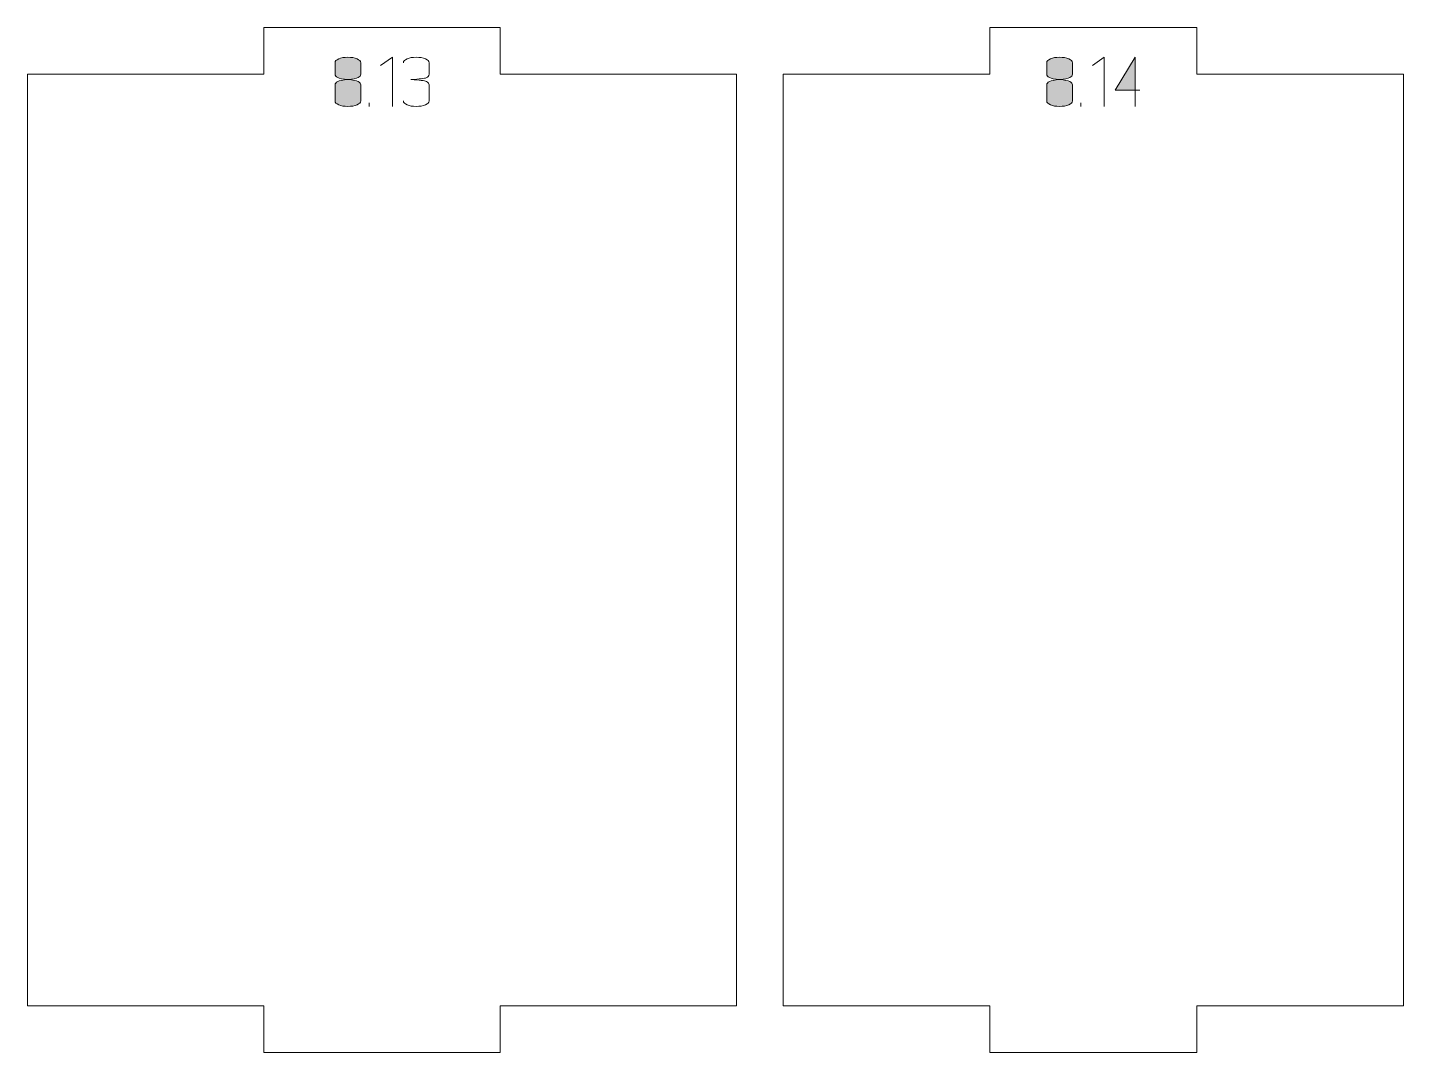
# Model space of a CAD drawing. Header units: centimetres. Extents: x -158 to 228, y -202 to 254.
# Drawn here: x 152.42 to 161.28, y -106.24 to -99.64 of the extents above; entities that cross this region are included whole.
import ezdxf

# ---------------------------------------------------------------- set-up
doc = ezdxf.new("R2010")
doc.units = ezdxf.units.CM
doc.header["$MEASUREMENT"] = 0
doc.layers.add('Capa 1', color=7, linetype='Continuous')

msp = doc.modelspace()

# ---------------------------------------------------------------- hatches: boundary and pattern name
at = {"layer": 'Capa 1', "true_color": 0x3e4095}
h = msp.add_hatch(color=175, dxfattribs=at)
edge = h.paths.add_edge_path()
edge.add_spline(control_points=[(154.40027, -99.94495), (154.40027, -99.9529), (154.40593, -99.96008), (154.41724, -99.9665), (154.42855, -99.97292), (154.45041, -99.9772), (154.48282, -99.97934), (154.51523, -99.9772), (154.53709, -99.97292), (154.5484, -99.9665), (154.55971, -99.96008), (154.56537, -99.9529), (154.56537, -99.94495), (154.56537, -99.94495), (154.56537, -99.87065), (154.56537, -99.87065), (154.56537, -99.86087), (154.5575, -99.85254), (154.54175, -99.84566), (154.52601, -99.83878), (154.50636, -99.83534), (154.48282, -99.83534), (154.45928, -99.83534), (154.43963, -99.83878), (154.42389, -99.84566), (154.40814, -99.85254), (154.40027, -99.86087), (154.40027, -99.87065), (154.40027, -99.87065), (154.40027, -99.94495), (154.40027, -99.94495)], knot_values=[0, 0, 0, 0, 0.1, 0.1, 0.1, 0.2, 0.2, 0.2, 0.3, 0.3, 0.3, 0.4, 0.4, 0.4, 0.5, 0.5, 0.5, 0.6, 0.6, 0.6, 0.7, 0.7, 0.7, 0.8, 0.8, 0.8, 0.9, 0.9, 0.9, 1, 1, 1, 1], degree=3, periodic=1)
h = msp.add_hatch(color=175, dxfattribs=at)
edge = h.paths.add_edge_path()
edge.add_spline(control_points=[(154.48282, -100.15178), (154.45928, -100.15178), (154.43963, -100.14834), (154.42389, -100.14146), (154.40814, -100.13458), (154.40027, -100.12625), (154.40027, -100.11647), (154.40027, -100.11647), (154.40027, -100.01328), (154.40027, -100.01328), (154.40027, -100.00502), (154.40593, -99.99784), (154.41724, -99.99173), (154.42855, -99.98561), (154.45041, -99.98148), (154.48282, -99.97934), (154.45041, -99.9772), (154.42855, -99.97292), (154.41724, -99.9665), (154.40593, -99.96008), (154.40027, -99.9529), (154.40027, -99.94495), (154.40027, -99.94495), (154.40027, -99.87065), (154.40027, -99.87065), (154.40027, -99.86087), (154.40814, -99.85254), (154.42389, -99.84566), (154.43963, -99.83878), (154.45928, -99.83534), (154.48282, -99.83534), (154.50636, -99.83534), (154.52601, -99.83878), (154.54175, -99.84566), (154.5575, -99.85254), (154.56537, -99.86087), (154.56537, -99.87065), (154.56537, -99.87065), (154.56537, -99.94495), (154.56537, -99.94495), (154.56537, -99.9529), (154.55971, -99.96008), (154.5484, -99.9665), (154.53709, -99.97292), (154.51523, -99.9772), (154.48282, -99.97934), (154.51523, -99.98148), (154.53709, -99.98561), (154.5484, -99.99173), (154.55971, -99.99784), (154.56537, -100.00502), (154.56537, -100.01328), (154.56537, -100.01328), (154.56537, -100.11647), (154.56537, -100.11647), (154.56537, -100.12625), (154.5575, -100.13458), (154.54175, -100.14146), (154.52601, -100.14834), (154.50636, -100.15178), (154.48282, -100.15178)], knot_values=[0, 0, 0, 0, 0.05, 0.05, 0.05, 0.1, 0.1, 0.1, 0.15, 0.15, 0.15, 0.2, 0.2, 0.2, 0.25, 0.25, 0.25, 0.3, 0.3, 0.3, 0.35, 0.35, 0.35, 0.4, 0.4, 0.4, 0.45, 0.45, 0.45, 0.5, 0.5, 0.5, 0.55, 0.55, 0.55, 0.6, 0.6, 0.6, 0.65, 0.65, 0.65, 0.7, 0.7, 0.7, 0.75, 0.75, 0.75, 0.8, 0.8, 0.8, 0.85, 0.85, 0.85, 0.9, 0.9, 0.9, 0.95, 0.95, 0.95, 1, 1, 1, 1], degree=3, periodic=1)
h = msp.add_hatch(color=175, dxfattribs=at)
edge = h.paths.add_edge_path()
edge.add_spline(control_points=[(154.76991, -99.83488), (154.76991, -99.83488), (154.69378, -99.88762), (154.69378, -99.88762), (154.69378, -99.88762), (154.76991, -99.83488), (154.76991, -99.83488), (154.76991, -99.83488), (154.76991, -100.15178), (154.76991, -100.15178), (154.76991, -100.15178), (154.76991, -99.83488), (154.76991, -99.83488)], knot_values=[0, 0, 0, 0, 0.25, 0.25, 0.25, 0.5, 0.5, 0.5, 0.75, 0.75, 0.75, 1, 1, 1, 1], degree=3, periodic=1)
h = msp.add_hatch(color=175, dxfattribs=at)
edge = h.paths.add_edge_path()
edge.add_spline(control_points=[(154.92309, -100.15178), (154.89955, -100.15178), (154.8799, -100.14834), (154.86416, -100.14146), (154.84841, -100.13458), (154.84054, -100.12625), (154.84054, -100.11647), (154.84054, -100.12625), (154.84841, -100.13458), (154.86416, -100.14146), (154.8799, -100.14834), (154.89955, -100.15178), (154.92309, -100.15178), (154.94663, -100.15178), (154.96628, -100.14834), (154.98202, -100.14146), (154.99777, -100.13458), (155.00564, -100.12625), (155.00564, -100.11647), (155.00564, -100.11647), (155.00564, -100.01328), (155.00564, -100.01328), (155.00564, -100.00502), (154.99998, -99.99784), (154.98867, -99.99173), (154.97736, -99.98561), (154.94419, -99.98148), (154.88915, -99.97934), (154.94388, -99.97598), (154.97675, -99.972), (154.98775, -99.96742), (154.99876, -99.96283), (155.00472, -99.95534), (155.00564, -99.94495), (155.00564, -99.94495), (155.00564, -99.87065), (155.00564, -99.87065), (155.00564, -99.86087), (154.99777, -99.85254), (154.98202, -99.84566), (154.96628, -99.83878), (154.94663, -99.83534), (154.92309, -99.83534), (154.89955, -99.83534), (154.8799, -99.83878), (154.86416, -99.84566), (154.84841, -99.85254), (154.84054, -99.86087), (154.84054, -99.87065), (154.84054, -99.86087), (154.84841, -99.85254), (154.86416, -99.84566), (154.8799, -99.83878), (154.89955, -99.83534), (154.92309, -99.83534), (154.94663, -99.83534), (154.96628, -99.83878), (154.98202, -99.84566), (154.99777, -99.85254), (155.00564, -99.86087), (155.00564, -99.87065), (155.00564, -99.87065), (155.00564, -99.94495), (155.00564, -99.94495), (155.00472, -99.95534), (154.99876, -99.96283), (154.98775, -99.96742), (154.97675, -99.972), (154.94388, -99.97598), (154.88915, -99.97934), (154.94419, -99.98148), (154.97736, -99.98561), (154.98867, -99.99173), (154.99998, -99.99784), (155.00564, -100.00502), (155.00564, -100.01328), (155.00564, -100.01328), (155.00564, -100.11647), (155.00564, -100.11647), (155.00564, -100.12625), (154.99777, -100.13458), (154.98202, -100.14146), (154.96628, -100.14834), (154.94663, -100.15178), (154.92309, -100.15178)], knot_values=[0, 0, 0, 0, 0.0357143, 0.0357143, 0.0357143, 0.0714286, 0.0714286, 0.0714286, 0.1071429, 0.1071429, 0.1071429, 0.1428571, 0.1428571, 0.1428571, 0.1785714, 0.1785714, 0.1785714, 0.2142857, 0.2142857, 0.2142857, 0.25, 0.25, 0.25, 0.2857143, 0.2857143, 0.2857143, 0.3214286, 0.3214286, 0.3214286, 0.3571429, 0.3571429, 0.3571429, 0.3928571, 0.3928571, 0.3928571, 0.4285714, 0.4285714, 0.4285714, 0.4642857, 0.4642857, 0.4642857, 0.5, 0.5, 0.5, 0.5357143, 0.5357143, 0.5357143, 0.5714286, 0.5714286, 0.5714286, 0.6071429, 0.6071429, 0.6071429, 0.6428571, 0.6428571, 0.6428571, 0.6785714, 0.6785714, 0.6785714, 0.7142857, 0.7142857, 0.7142857, 0.75, 0.75, 0.75, 0.7857143, 0.7857143, 0.7857143, 0.8214286, 0.8214286, 0.8214286, 0.8571429, 0.8571429, 0.8571429, 0.8928571, 0.8928571, 0.8928571, 0.9285714, 0.9285714, 0.9285714, 0.9642857, 0.9642857, 0.9642857, 1, 1, 1, 1], degree=3, periodic=1)
h = msp.add_hatch(color=175, dxfattribs=at)
edge = h.paths.add_edge_path()
edge.add_spline(control_points=[(158.98201, -99.94495), (158.98201, -99.9529), (158.98767, -99.96008), (158.99898, -99.9665), (159.01029, -99.97292), (159.03215, -99.9772), (159.06456, -99.97934), (159.09697, -99.9772), (159.11883, -99.97292), (159.13014, -99.9665), (159.14145, -99.96008), (159.14711, -99.9529), (159.14711, -99.94495), (159.14711, -99.94495), (159.14711, -99.87065), (159.14711, -99.87065), (159.14711, -99.86087), (159.13924, -99.85254), (159.12349, -99.84566), (159.10775, -99.83878), (159.0881, -99.83534), (159.06456, -99.83534), (159.04102, -99.83534), (159.02137, -99.83878), (159.00563, -99.84566), (158.98988, -99.85254), (158.98201, -99.86087), (158.98201, -99.87065), (158.98201, -99.87065), (158.98201, -99.94495), (158.98201, -99.94495)], knot_values=[0, 0, 0, 0, 0.1, 0.1, 0.1, 0.2, 0.2, 0.2, 0.3, 0.3, 0.3, 0.4, 0.4, 0.4, 0.5, 0.5, 0.5, 0.6, 0.6, 0.6, 0.7, 0.7, 0.7, 0.8, 0.8, 0.8, 0.9, 0.9, 0.9, 1, 1, 1, 1], degree=3, periodic=1)
h = msp.add_hatch(color=175, dxfattribs=at)
edge = h.paths.add_edge_path()
edge.add_spline(control_points=[(159.06456, -100.15178), (159.04102, -100.15178), (159.02137, -100.14834), (159.00563, -100.14146), (158.98988, -100.13458), (158.98201, -100.12625), (158.98201, -100.11647), (158.98201, -100.11647), (158.98201, -100.01328), (158.98201, -100.01328), (158.98201, -100.00502), (158.98767, -99.99784), (158.99898, -99.99173), (159.01029, -99.98561), (159.03215, -99.98148), (159.06456, -99.97934), (159.03215, -99.9772), (159.01029, -99.97292), (158.99898, -99.9665), (158.98767, -99.96008), (158.98201, -99.9529), (158.98201, -99.94495), (158.98201, -99.94495), (158.98201, -99.87065), (158.98201, -99.87065), (158.98201, -99.86087), (158.98988, -99.85254), (159.00563, -99.84566), (159.02137, -99.83878), (159.04102, -99.83534), (159.06456, -99.83534), (159.0881, -99.83534), (159.10775, -99.83878), (159.12349, -99.84566), (159.13924, -99.85254), (159.14711, -99.86087), (159.14711, -99.87065), (159.14711, -99.87065), (159.14711, -99.94495), (159.14711, -99.94495), (159.14711, -99.9529), (159.14145, -99.96008), (159.13014, -99.9665), (159.11883, -99.97292), (159.09697, -99.9772), (159.06456, -99.97934), (159.09697, -99.98148), (159.11883, -99.98561), (159.13014, -99.99173), (159.14145, -99.99784), (159.14711, -100.00502), (159.14711, -100.01328), (159.14711, -100.01328), (159.14711, -100.11647), (159.14711, -100.11647), (159.14711, -100.12625), (159.13924, -100.13458), (159.12349, -100.14146), (159.10775, -100.14834), (159.0881, -100.15178), (159.06456, -100.15178)], knot_values=[0, 0, 0, 0, 0.05, 0.05, 0.05, 0.1, 0.1, 0.1, 0.15, 0.15, 0.15, 0.2, 0.2, 0.2, 0.25, 0.25, 0.25, 0.3, 0.3, 0.3, 0.35, 0.35, 0.35, 0.4, 0.4, 0.4, 0.45, 0.45, 0.45, 0.5, 0.5, 0.5, 0.55, 0.55, 0.55, 0.6, 0.6, 0.6, 0.65, 0.65, 0.65, 0.7, 0.7, 0.7, 0.75, 0.75, 0.75, 0.8, 0.8, 0.8, 0.85, 0.85, 0.85, 0.9, 0.9, 0.9, 0.95, 0.95, 0.95, 1, 1, 1, 1], degree=3, periodic=1)
h = msp.add_hatch(color=175, dxfattribs=at)
edge = h.paths.add_edge_path()
edge.add_spline(control_points=[(159.35165, -99.83488), (159.35165, -99.83488), (159.27552, -99.88762), (159.27552, -99.88762), (159.27552, -99.88762), (159.35165, -99.83488), (159.35165, -99.83488), (159.35165, -99.83488), (159.35165, -100.15178), (159.35165, -100.15178), (159.35165, -100.15178), (159.35165, -99.83488), (159.35165, -99.83488)], knot_values=[0, 0, 0, 0, 0.25, 0.25, 0.25, 0.5, 0.5, 0.5, 0.75, 0.75, 0.75, 1, 1, 1, 1], degree=3, periodic=1)
h = msp.add_hatch(color=175, dxfattribs=at)
edge = h.paths.add_edge_path()
edge.add_spline(control_points=[(159.55207, -100.04722), (159.55207, -100.04722), (159.55207, -99.83488), (159.55207, -99.83488), (159.55207, -99.83488), (159.42228, -100.04722), (159.42228, -100.04722), (159.42228, -100.04722), (159.55207, -100.04722), (159.55207, -100.04722)], knot_values=[0, 0, 0, 0, 0.3333333, 0.3333333, 0.3333333, 0.6666667, 0.6666667, 0.6666667, 1, 1, 1, 1], degree=3, periodic=1)
h = msp.add_hatch(color=175, dxfattribs=at)
edge = h.paths.add_edge_path()
edge.add_spline(control_points=[(159.55207, -100.04722), (159.55207, -100.04722), (159.55207, -100.15178), (159.55207, -100.15178), (159.55207, -100.15178), (159.55207, -100.04722), (159.55207, -100.04722), (159.55207, -100.04722), (159.42228, -100.04722), (159.42228, -100.04722), (159.42228, -100.04722), (159.55207, -99.83488), (159.55207, -99.83488), (159.55207, -99.83488), (159.55207, -100.04722), (159.55207, -100.04722), (159.55207, -100.04722), (159.58188, -100.04722), (159.58188, -100.04722), (159.58188, -100.04722), (159.55207, -100.04722), (159.55207, -100.04722)], knot_values=[0, 0, 0, 0, 0.1428571, 0.1428571, 0.1428571, 0.2857143, 0.2857143, 0.2857143, 0.4285714, 0.4285714, 0.4285714, 0.5714286, 0.5714286, 0.5714286, 0.7142857, 0.7142857, 0.7142857, 0.8571429, 0.8571429, 0.8571429, 1, 1, 1, 1], degree=3, periodic=1)
h = msp.add_hatch(color=175, dxfattribs=at)
edge = h.paths.add_edge_path()
edge.add_spline(control_points=[(154.40027, -100.11647), (154.40027, -100.12625), (154.40814, -100.13458), (154.42389, -100.14146), (154.43963, -100.14834), (154.45928, -100.15178), (154.48282, -100.15178), (154.50636, -100.15178), (154.52601, -100.14834), (154.54175, -100.14146), (154.5575, -100.13458), (154.56537, -100.12625), (154.56537, -100.11647), (154.56537, -100.11647), (154.56537, -100.01328), (154.56537, -100.01328), (154.56537, -100.00502), (154.55971, -99.99784), (154.5484, -99.99173), (154.53709, -99.98561), (154.51523, -99.98148), (154.48282, -99.97934), (154.45041, -99.98148), (154.42855, -99.98561), (154.41724, -99.99173), (154.40593, -99.99784), (154.40027, -100.00502), (154.40027, -100.01328), (154.40027, -100.01328), (154.40027, -100.11647), (154.40027, -100.11647)], knot_values=[0, 0, 0, 0, 0.1, 0.1, 0.1, 0.2, 0.2, 0.2, 0.3, 0.3, 0.3, 0.4, 0.4, 0.4, 0.5, 0.5, 0.5, 0.6, 0.6, 0.6, 0.7, 0.7, 0.7, 0.8, 0.8, 0.8, 0.9, 0.9, 0.9, 1, 1, 1, 1], degree=3, periodic=1)
h = msp.add_hatch(color=175, dxfattribs=at)
edge = h.paths.add_edge_path()
edge.add_spline(control_points=[(158.98201, -100.11647), (158.98201, -100.12625), (158.98988, -100.13458), (159.00563, -100.14146), (159.02137, -100.14834), (159.04102, -100.15178), (159.06456, -100.15178), (159.0881, -100.15178), (159.10775, -100.14834), (159.12349, -100.14146), (159.13924, -100.13458), (159.14711, -100.12625), (159.14711, -100.11647), (159.14711, -100.11647), (159.14711, -100.01328), (159.14711, -100.01328), (159.14711, -100.00502), (159.14145, -99.99784), (159.13014, -99.99173), (159.11883, -99.98561), (159.09697, -99.98148), (159.06456, -99.97934), (159.03215, -99.98148), (159.01029, -99.98561), (158.99898, -99.99173), (158.98767, -99.99784), (158.98201, -100.00502), (158.98201, -100.01328), (158.98201, -100.01328), (158.98201, -100.11647), (158.98201, -100.11647)], knot_values=[0, 0, 0, 0, 0.1, 0.1, 0.1, 0.2, 0.2, 0.2, 0.3, 0.3, 0.3, 0.4, 0.4, 0.4, 0.5, 0.5, 0.5, 0.6, 0.6, 0.6, 0.7, 0.7, 0.7, 0.8, 0.8, 0.8, 0.9, 0.9, 0.9, 1, 1, 1, 1], degree=3, periodic=1)
h = msp.add_hatch(color=175, dxfattribs=at)
edge = h.paths.add_edge_path()
edge.add_spline(control_points=[(154.6204, -100.15178), (154.6204, -100.15178), (154.6204, -100.12931), (154.6204, -100.12931), (154.6204, -100.12931), (154.6204, -100.15178), (154.6204, -100.15178)], knot_values=[0, 0, 0, 0, 0.5, 0.5, 0.5, 1, 1, 1, 1], degree=3, periodic=1)
h = msp.add_hatch(color=175, dxfattribs=at)
edge = h.paths.add_edge_path()
edge.add_spline(control_points=[(159.20214, -100.15178), (159.20214, -100.15178), (159.20214, -100.12931), (159.20214, -100.12931), (159.20214, -100.12931), (159.20214, -100.15178), (159.20214, -100.15178)], knot_values=[0, 0, 0, 0, 0.5, 0.5, 0.5, 1, 1, 1, 1], degree=3, periodic=1)

# ---------------------------------------------------------------- linework, layer by layer
at = {"layer": 'Capa 1', "color": 240, "lineweight": 9}
for points in [[(152.42053, -99.94378), (152.42053, -99.94378), (152.42053, -105.94378), (152.42053, -105.94378), (152.42053, -105.94378), (153.94215, -105.94378), (153.94215, -105.94378), (153.94215, -105.94378), (153.94215, -106.24378), (153.94215, -106.24378), (153.94215, -106.24378), (155.46376, -106.24378), (155.46376, -106.24378), (155.46376, -106.24378), (155.46376, -105.94378), (155.46376, -105.94378), (155.46376, -105.94378), (156.98538, -105.94378), (156.98538, -105.94378), (156.98538, -105.94378), (156.98538, -99.94378), (156.98538, -99.94378), (156.98538, -99.94378), (155.46376, -99.94378), (155.46376, -99.94378), (155.46376, -99.94378), (155.46376, -99.64378), (155.46376, -99.64378), (155.46376, -99.64378), (153.94215, -99.64378), (153.94215, -99.64378), (153.94215, -99.64378), (153.94215, -99.94378), (153.94215, -99.94378), (153.94215, -99.94378), (152.42053, -99.94378), (152.42053, -99.94378)], [(157.28538, -99.94378), (157.28538, -99.94378), (157.28538, -105.94378), (157.28538, -105.94378), (157.28538, -105.94378), (158.61642, -105.94378), (158.61642, -105.94378), (158.61642, -105.94378), (158.61642, -106.24378), (158.61642, -106.24378), (158.61642, -106.24378), (159.94747, -106.24378), (159.94747, -106.24378), (159.94747, -106.24378), (159.94747, -105.94378), (159.94747, -105.94378), (159.94747, -105.94378), (161.27851, -105.94378), (161.27851, -105.94378), (161.27851, -105.94378), (161.27851, -99.94378), (161.27851, -99.94378), (161.27851, -99.94378), (159.94747, -99.94378), (159.94747, -99.94378), (159.94747, -99.94378), (159.94747, -99.64378), (159.94747, -99.64378), (159.94747, -99.64378), (158.61642, -99.64378), (158.61642, -99.64378), (158.61642, -99.64378), (158.61642, -99.94378), (158.61642, -99.94378), (158.61642, -99.94378), (157.28538, -99.94378), (157.28538, -99.94378)]]:
    msp.add_open_spline(points, degree=3, knots=[0, 0, 0, 0, 0.0833333, 0.0833333, 0.0833333, 0.1666667, 0.1666667, 0.1666667, 0.25, 0.25, 0.25, 0.3333333, 0.3333333, 0.3333333, 0.4166667, 0.4166667, 0.4166667, 0.5, 0.5, 0.5, 0.5833333, 0.5833333, 0.5833333, 0.6666667, 0.6666667, 0.6666667, 0.75, 0.75, 0.75, 0.8333333, 0.8333333, 0.8333333, 0.9166667, 0.9166667, 0.9166667, 1, 1, 1, 1], dxfattribs=at)
at = {"layer": 'Capa 1', "color": 114, "lineweight": 9}
for points, knots in [([(154.40027, -99.94495), (154.40027, -99.9529), (154.40593, -99.96008), (154.41724, -99.9665), (154.42855, -99.97292), (154.45041, -99.9772), (154.48282, -99.97934), (154.51523, -99.9772), (154.53709, -99.97292), (154.5484, -99.9665), (154.55971, -99.96008), (154.56537, -99.9529), (154.56537, -99.94495), (154.56537, -99.94495), (154.56537, -99.87065), (154.56537, -99.87065), (154.56537, -99.86087), (154.5575, -99.85254), (154.54175, -99.84566), (154.52601, -99.83878), (154.50636, -99.83534), (154.48282, -99.83534), (154.45928, -99.83534), (154.43963, -99.83878), (154.42389, -99.84566), (154.40814, -99.85254), (154.40027, -99.86087), (154.40027, -99.87065), (154.40027, -99.87065), (154.40027, -99.94495), (154.40027, -99.94495)], [0, 0, 0, 0, 0.1, 0.1, 0.1, 0.2, 0.2, 0.2, 0.3, 0.3, 0.3, 0.4, 0.4, 0.4, 0.5, 0.5, 0.5, 0.6, 0.6, 0.6, 0.7, 0.7, 0.7, 0.8, 0.8, 0.8, 0.9, 0.9, 0.9, 1, 1, 1, 1]), ([(154.48282, -100.15178), (154.45928, -100.15178), (154.43963, -100.14834), (154.42389, -100.14146), (154.40814, -100.13458), (154.40027, -100.12625), (154.40027, -100.11647), (154.40027, -100.11647), (154.40027, -100.01328), (154.40027, -100.01328), (154.40027, -100.00502), (154.40593, -99.99784), (154.41724, -99.99173), (154.42855, -99.98561), (154.45041, -99.98148), (154.48282, -99.97934), (154.45041, -99.9772), (154.42855, -99.97292), (154.41724, -99.9665), (154.40593, -99.96008), (154.40027, -99.9529), (154.40027, -99.94495), (154.40027, -99.94495), (154.40027, -99.87065), (154.40027, -99.87065), (154.40027, -99.86087), (154.40814, -99.85254), (154.42389, -99.84566), (154.43963, -99.83878), (154.45928, -99.83534), (154.48282, -99.83534), (154.50636, -99.83534), (154.52601, -99.83878), (154.54175, -99.84566), (154.5575, -99.85254), (154.56537, -99.86087), (154.56537, -99.87065), (154.56537, -99.87065), (154.56537, -99.94495), (154.56537, -99.94495), (154.56537, -99.9529), (154.55971, -99.96008), (154.5484, -99.9665), (154.53709, -99.97292), (154.51523, -99.9772), (154.48282, -99.97934), (154.51523, -99.98148), (154.53709, -99.98561), (154.5484, -99.99173), (154.55971, -99.99784), (154.56537, -100.00502), (154.56537, -100.01328), (154.56537, -100.01328), (154.56537, -100.11647), (154.56537, -100.11647), (154.56537, -100.12625), (154.5575, -100.13458), (154.54175, -100.14146), (154.52601, -100.14834), (154.50636, -100.15178), (154.48282, -100.15178)], [0, 0, 0, 0, 0.05, 0.05, 0.05, 0.1, 0.1, 0.1, 0.15, 0.15, 0.15, 0.2, 0.2, 0.2, 0.25, 0.25, 0.25, 0.3, 0.3, 0.3, 0.35, 0.35, 0.35, 0.4, 0.4, 0.4, 0.45, 0.45, 0.45, 0.5, 0.5, 0.5, 0.55, 0.55, 0.55, 0.6, 0.6, 0.6, 0.65, 0.65, 0.65, 0.7, 0.7, 0.7, 0.75, 0.75, 0.75, 0.8, 0.8, 0.8, 0.85, 0.85, 0.85, 0.9, 0.9, 0.9, 0.95, 0.95, 0.95, 1, 1, 1, 1]), ([(154.76991, -99.83488), (154.76991, -99.83488), (154.69378, -99.88762), (154.69378, -99.88762), (154.69378, -99.88762), (154.76991, -99.83488), (154.76991, -99.83488), (154.76991, -99.83488), (154.76991, -100.15178), (154.76991, -100.15178), (154.76991, -100.15178), (154.76991, -99.83488), (154.76991, -99.83488)], [0, 0, 0, 0, 0.25, 0.25, 0.25, 0.5, 0.5, 0.5, 0.75, 0.75, 0.75, 1, 1, 1, 1]), ([(154.92309, -100.15178), (154.89955, -100.15178), (154.8799, -100.14834), (154.86416, -100.14146), (154.84841, -100.13458), (154.84054, -100.12625), (154.84054, -100.11647), (154.84054, -100.12625), (154.84841, -100.13458), (154.86416, -100.14146), (154.8799, -100.14834), (154.89955, -100.15178), (154.92309, -100.15178), (154.94663, -100.15178), (154.96628, -100.14834), (154.98202, -100.14146), (154.99777, -100.13458), (155.00564, -100.12625), (155.00564, -100.11647), (155.00564, -100.11647), (155.00564, -100.01328), (155.00564, -100.01328), (155.00564, -100.00502), (154.99998, -99.99784), (154.98867, -99.99173), (154.97736, -99.98561), (154.94419, -99.98148), (154.88915, -99.97934), (154.94388, -99.97598), (154.97675, -99.972), (154.98775, -99.96742), (154.99876, -99.96283), (155.00472, -99.95534), (155.00564, -99.94495), (155.00564, -99.94495), (155.00564, -99.87065), (155.00564, -99.87065), (155.00564, -99.86087), (154.99777, -99.85254), (154.98202, -99.84566), (154.96628, -99.83878), (154.94663, -99.83534), (154.92309, -99.83534), (154.89955, -99.83534), (154.8799, -99.83878), (154.86416, -99.84566), (154.84841, -99.85254), (154.84054, -99.86087), (154.84054, -99.87065), (154.84054, -99.86087), (154.84841, -99.85254), (154.86416, -99.84566), (154.8799, -99.83878), (154.89955, -99.83534), (154.92309, -99.83534), (154.94663, -99.83534), (154.96628, -99.83878), (154.98202, -99.84566), (154.99777, -99.85254), (155.00564, -99.86087), (155.00564, -99.87065), (155.00564, -99.87065), (155.00564, -99.94495), (155.00564, -99.94495), (155.00472, -99.95534), (154.99876, -99.96283), (154.98775, -99.96742), (154.97675, -99.972), (154.94388, -99.97598), (154.88915, -99.97934), (154.94419, -99.98148), (154.97736, -99.98561), (154.98867, -99.99173), (154.99998, -99.99784), (155.00564, -100.00502), (155.00564, -100.01328), (155.00564, -100.01328), (155.00564, -100.11647), (155.00564, -100.11647), (155.00564, -100.12625), (154.99777, -100.13458), (154.98202, -100.14146), (154.96628, -100.14834), (154.94663, -100.15178), (154.92309, -100.15178)], [0, 0, 0, 0, 0.0357143, 0.0357143, 0.0357143, 0.0714286, 0.0714286, 0.0714286, 0.1071429, 0.1071429, 0.1071429, 0.1428571, 0.1428571, 0.1428571, 0.1785714, 0.1785714, 0.1785714, 0.2142857, 0.2142857, 0.2142857, 0.25, 0.25, 0.25, 0.2857143, 0.2857143, 0.2857143, 0.3214286, 0.3214286, 0.3214286, 0.3571429, 0.3571429, 0.3571429, 0.3928571, 0.3928571, 0.3928571, 0.4285714, 0.4285714, 0.4285714, 0.4642857, 0.4642857, 0.4642857, 0.5, 0.5, 0.5, 0.5357143, 0.5357143, 0.5357143, 0.5714286, 0.5714286, 0.5714286, 0.6071429, 0.6071429, 0.6071429, 0.6428571, 0.6428571, 0.6428571, 0.6785714, 0.6785714, 0.6785714, 0.7142857, 0.7142857, 0.7142857, 0.75, 0.75, 0.75, 0.7857143, 0.7857143, 0.7857143, 0.8214286, 0.8214286, 0.8214286, 0.8571429, 0.8571429, 0.8571429, 0.8928571, 0.8928571, 0.8928571, 0.9285714, 0.9285714, 0.9285714, 0.9642857, 0.9642857, 0.9642857, 1, 1, 1, 1]), ([(158.98201, -99.94495), (158.98201, -99.9529), (158.98767, -99.96008), (158.99898, -99.9665), (159.01029, -99.97292), (159.03215, -99.9772), (159.06456, -99.97934), (159.09697, -99.9772), (159.11883, -99.97292), (159.13014, -99.9665), (159.14145, -99.96008), (159.14711, -99.9529), (159.14711, -99.94495), (159.14711, -99.94495), (159.14711, -99.87065), (159.14711, -99.87065), (159.14711, -99.86087), (159.13924, -99.85254), (159.12349, -99.84566), (159.10775, -99.83878), (159.0881, -99.83534), (159.06456, -99.83534), (159.04102, -99.83534), (159.02137, -99.83878), (159.00563, -99.84566), (158.98988, -99.85254), (158.98201, -99.86087), (158.98201, -99.87065), (158.98201, -99.87065), (158.98201, -99.94495), (158.98201, -99.94495)], [0, 0, 0, 0, 0.1, 0.1, 0.1, 0.2, 0.2, 0.2, 0.3, 0.3, 0.3, 0.4, 0.4, 0.4, 0.5, 0.5, 0.5, 0.6, 0.6, 0.6, 0.7, 0.7, 0.7, 0.8, 0.8, 0.8, 0.9, 0.9, 0.9, 1, 1, 1, 1]), ([(159.06456, -100.15178), (159.04102, -100.15178), (159.02137, -100.14834), (159.00563, -100.14146), (158.98988, -100.13458), (158.98201, -100.12625), (158.98201, -100.11647), (158.98201, -100.11647), (158.98201, -100.01328), (158.98201, -100.01328), (158.98201, -100.00502), (158.98767, -99.99784), (158.99898, -99.99173), (159.01029, -99.98561), (159.03215, -99.98148), (159.06456, -99.97934), (159.03215, -99.9772), (159.01029, -99.97292), (158.99898, -99.9665), (158.98767, -99.96008), (158.98201, -99.9529), (158.98201, -99.94495), (158.98201, -99.94495), (158.98201, -99.87065), (158.98201, -99.87065), (158.98201, -99.86087), (158.98988, -99.85254), (159.00563, -99.84566), (159.02137, -99.83878), (159.04102, -99.83534), (159.06456, -99.83534), (159.0881, -99.83534), (159.10775, -99.83878), (159.12349, -99.84566), (159.13924, -99.85254), (159.14711, -99.86087), (159.14711, -99.87065), (159.14711, -99.87065), (159.14711, -99.94495), (159.14711, -99.94495), (159.14711, -99.9529), (159.14145, -99.96008), (159.13014, -99.9665), (159.11883, -99.97292), (159.09697, -99.9772), (159.06456, -99.97934), (159.09697, -99.98148), (159.11883, -99.98561), (159.13014, -99.99173), (159.14145, -99.99784), (159.14711, -100.00502), (159.14711, -100.01328), (159.14711, -100.01328), (159.14711, -100.11647), (159.14711, -100.11647), (159.14711, -100.12625), (159.13924, -100.13458), (159.12349, -100.14146), (159.10775, -100.14834), (159.0881, -100.15178), (159.06456, -100.15178)], [0, 0, 0, 0, 0.05, 0.05, 0.05, 0.1, 0.1, 0.1, 0.15, 0.15, 0.15, 0.2, 0.2, 0.2, 0.25, 0.25, 0.25, 0.3, 0.3, 0.3, 0.35, 0.35, 0.35, 0.4, 0.4, 0.4, 0.45, 0.45, 0.45, 0.5, 0.5, 0.5, 0.55, 0.55, 0.55, 0.6, 0.6, 0.6, 0.65, 0.65, 0.65, 0.7, 0.7, 0.7, 0.75, 0.75, 0.75, 0.8, 0.8, 0.8, 0.85, 0.85, 0.85, 0.9, 0.9, 0.9, 0.95, 0.95, 0.95, 1, 1, 1, 1]), ([(159.35165, -99.83488), (159.35165, -99.83488), (159.27552, -99.88762), (159.27552, -99.88762), (159.27552, -99.88762), (159.35165, -99.83488), (159.35165, -99.83488), (159.35165, -99.83488), (159.35165, -100.15178), (159.35165, -100.15178), (159.35165, -100.15178), (159.35165, -99.83488), (159.35165, -99.83488)], [0, 0, 0, 0, 0.25, 0.25, 0.25, 0.5, 0.5, 0.5, 0.75, 0.75, 0.75, 1, 1, 1, 1]), ([(159.55207, -100.04722), (159.55207, -100.04722), (159.55207, -99.83488), (159.55207, -99.83488), (159.55207, -99.83488), (159.42228, -100.04722), (159.42228, -100.04722), (159.42228, -100.04722), (159.55207, -100.04722), (159.55207, -100.04722)], [0, 0, 0, 0, 0.3333333, 0.3333333, 0.3333333, 0.6666667, 0.6666667, 0.6666667, 1, 1, 1, 1]), ([(159.55207, -100.04722), (159.55207, -100.04722), (159.55207, -100.15178), (159.55207, -100.15178), (159.55207, -100.15178), (159.55207, -100.04722), (159.55207, -100.04722), (159.55207, -100.04722), (159.42228, -100.04722), (159.42228, -100.04722), (159.42228, -100.04722), (159.55207, -99.83488), (159.55207, -99.83488), (159.55207, -99.83488), (159.55207, -100.04722), (159.55207, -100.04722), (159.55207, -100.04722), (159.58188, -100.04722), (159.58188, -100.04722), (159.58188, -100.04722), (159.55207, -100.04722), (159.55207, -100.04722)], [0, 0, 0, 0, 0.1428571, 0.1428571, 0.1428571, 0.2857143, 0.2857143, 0.2857143, 0.4285714, 0.4285714, 0.4285714, 0.5714286, 0.5714286, 0.5714286, 0.7142857, 0.7142857, 0.7142857, 0.8571429, 0.8571429, 0.8571429, 1, 1, 1, 1]), ([(154.40027, -100.11647), (154.40027, -100.12625), (154.40814, -100.13458), (154.42389, -100.14146), (154.43963, -100.14834), (154.45928, -100.15178), (154.48282, -100.15178), (154.50636, -100.15178), (154.52601, -100.14834), (154.54175, -100.14146), (154.5575, -100.13458), (154.56537, -100.12625), (154.56537, -100.11647), (154.56537, -100.11647), (154.56537, -100.01328), (154.56537, -100.01328), (154.56537, -100.00502), (154.55971, -99.99784), (154.5484, -99.99173), (154.53709, -99.98561), (154.51523, -99.98148), (154.48282, -99.97934), (154.45041, -99.98148), (154.42855, -99.98561), (154.41724, -99.99173), (154.40593, -99.99784), (154.40027, -100.00502), (154.40027, -100.01328), (154.40027, -100.01328), (154.40027, -100.11647), (154.40027, -100.11647)], [0, 0, 0, 0, 0.1, 0.1, 0.1, 0.2, 0.2, 0.2, 0.3, 0.3, 0.3, 0.4, 0.4, 0.4, 0.5, 0.5, 0.5, 0.6, 0.6, 0.6, 0.7, 0.7, 0.7, 0.8, 0.8, 0.8, 0.9, 0.9, 0.9, 1, 1, 1, 1]), ([(158.98201, -100.11647), (158.98201, -100.12625), (158.98988, -100.13458), (159.00563, -100.14146), (159.02137, -100.14834), (159.04102, -100.15178), (159.06456, -100.15178), (159.0881, -100.15178), (159.10775, -100.14834), (159.12349, -100.14146), (159.13924, -100.13458), (159.14711, -100.12625), (159.14711, -100.11647), (159.14711, -100.11647), (159.14711, -100.01328), (159.14711, -100.01328), (159.14711, -100.00502), (159.14145, -99.99784), (159.13014, -99.99173), (159.11883, -99.98561), (159.09697, -99.98148), (159.06456, -99.97934), (159.03215, -99.98148), (159.01029, -99.98561), (158.99898, -99.99173), (158.98767, -99.99784), (158.98201, -100.00502), (158.98201, -100.01328), (158.98201, -100.01328), (158.98201, -100.11647), (158.98201, -100.11647)], [0, 0, 0, 0, 0.1, 0.1, 0.1, 0.2, 0.2, 0.2, 0.3, 0.3, 0.3, 0.4, 0.4, 0.4, 0.5, 0.5, 0.5, 0.6, 0.6, 0.6, 0.7, 0.7, 0.7, 0.8, 0.8, 0.8, 0.9, 0.9, 0.9, 1, 1, 1, 1]), ([(154.6204, -100.15178), (154.6204, -100.15178), (154.6204, -100.12931), (154.6204, -100.12931), (154.6204, -100.12931), (154.6204, -100.15178), (154.6204, -100.15178)], [0, 0, 0, 0, 0.5, 0.5, 0.5, 1, 1, 1, 1]), ([(159.20214, -100.15178), (159.20214, -100.15178), (159.20214, -100.12931), (159.20214, -100.12931), (159.20214, -100.12931), (159.20214, -100.15178), (159.20214, -100.15178)], [0, 0, 0, 0, 0.5, 0.5, 0.5, 1, 1, 1, 1])]:
    msp.add_open_spline(points, degree=3, knots=knots, dxfattribs=at)

doc.saveas('drawing.dxf')
